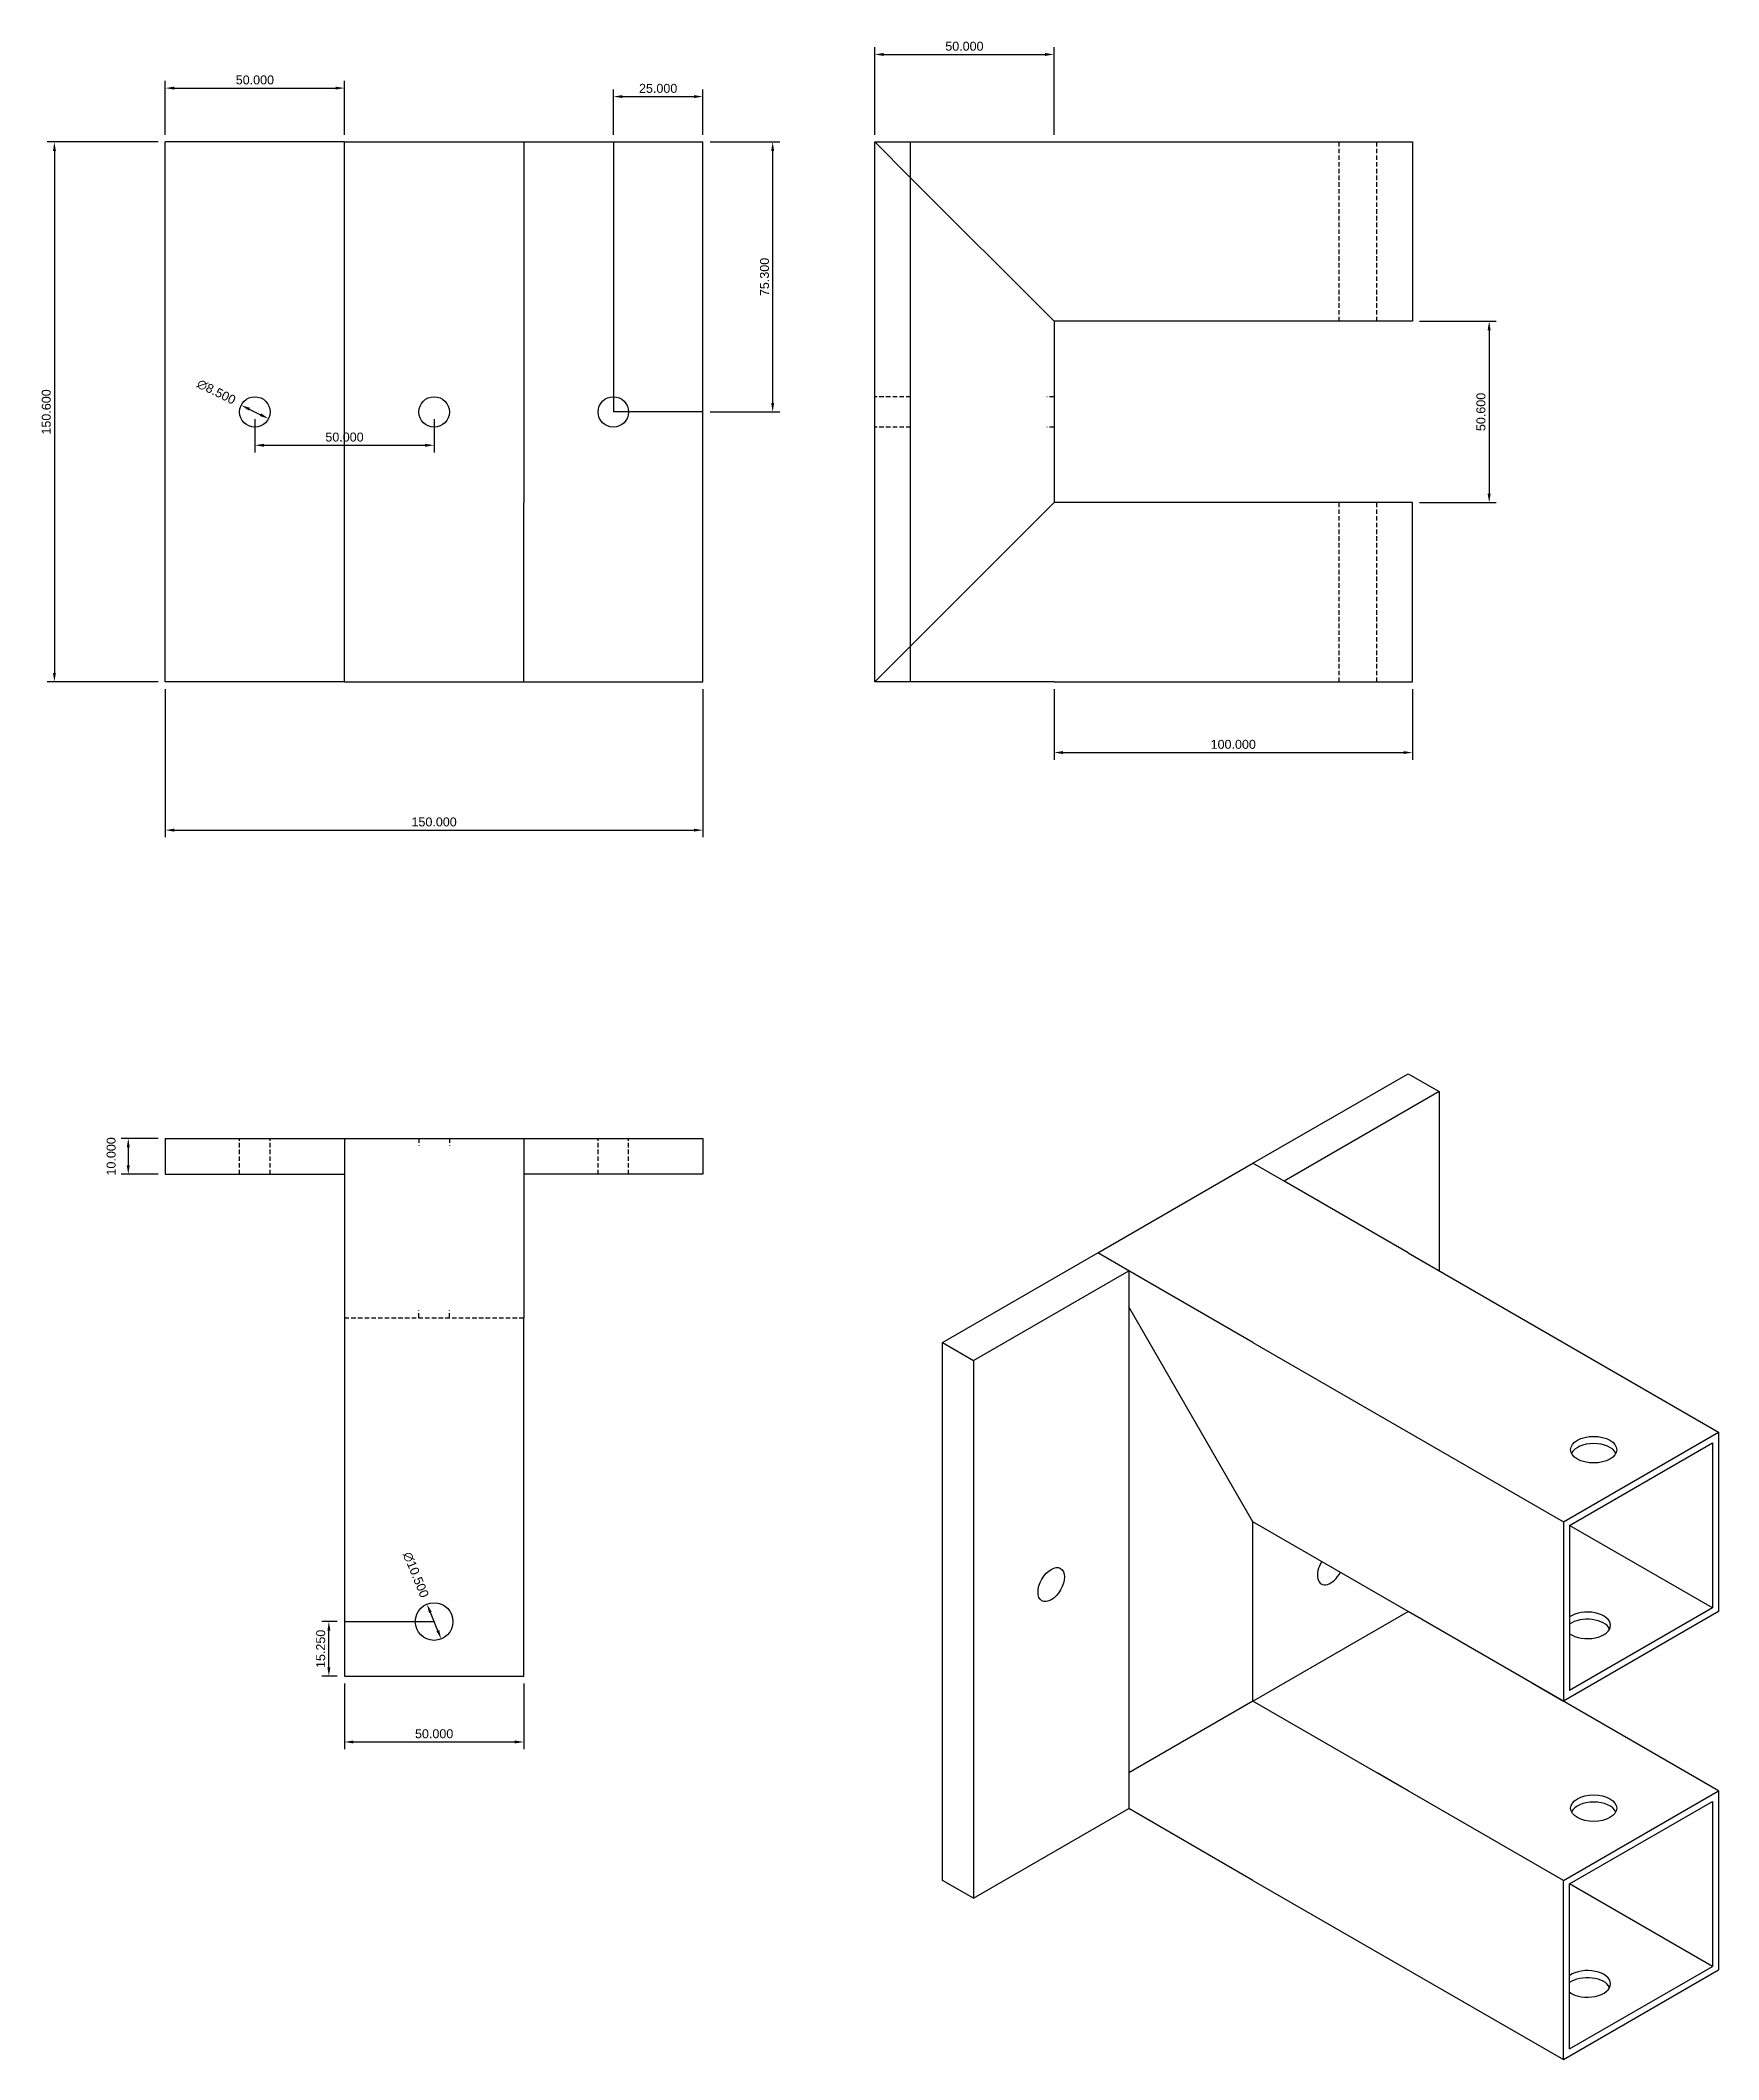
# Model space of a CAD drawing. Extents: x 262 to 730, y 64 to 627.
import ezdxf

# ---------------------------------------------------------------- set-up
doc = ezdxf.new("R2010")
doc.units = 0
doc.header["$LTSCALE"] = 5
doc.header["$PDMODE"] = 35
doc.linetypes.add('HIDDEN', pattern=[0.375, 0.25, -0.125])
doc.layers.get('Defpoints').update_dxf_attribs({"linetype": 'CONTINUOUS'})
for name, color, linetype in [('CONTORNO', 7, 'CONTINUOUS'), ('COTA', 1, 'CONTINUOUS'), ('Dobra', 90, 'CONTINUOUS'), ('TRACEJADO', 6, 'HIDDEN')]:
    doc.layers.add(name, color=color, linetype=linetype)
doc.styles.add('ROMANS', font='arial.ttf', dxfattribs={"height": 2.5})
doc.dimstyles.new('VERT', dxfattribs={"dimtxt": 2.5, "dimasz": 2.5, "dimexe": 2, "dimexo": 2, "dimgap": 1, "dimtad": 1, "dimdec": 3, "dimzin": 0, "dimdsep": 46, "dimtxsty": 'ROMANS', "dimcen": 0, "dimclrd": 256, "dimclre": 256, "dimclrt": 256, "dimadec": 0, "dimazin": 0, "dimtfac": 0.8, "dimtdec": 3, "dimtmove": 2, "dimatfit": 3, "dimfxl": 1, "dimtolj": 1, "dimtzin": 0, "dimarcsym": 0})

# ---------------------------------------------------------------- blocks, each defined once
blk = doc.blocks.new('*D28')
at = {"layer": 'COTA', "lineweight": -2, "transparency": 16777216}
for p, q in [((295.05, 599.08), (264.12, 599.08)), ((266.12, 596.58), (266.12, 450.98)), ((295.05, 448.48), (264.12, 448.48))]:
    blk.add_line(p, q, dxfattribs=at)
at = {"layer": 'COTA', "transparency": 16777216}
for points in [[(265.71, 596.58), (266.54, 596.58), (266.12, 599.08)], [(265.71, 450.98), (266.54, 450.98), (266.12, 448.48)]]:
    blk.add_solid(points, dxfattribs=at)
at = {"layer": 'Defpoints', "color": 0, "transparency": 16777216}
for p in [(297.05, 599.08), (266.12, 448.48), (297.05, 448.48)]:
    blk.add_point(p, dxfattribs=at)
at = {"layer": 'COTA', "transparency": 16777216, "insert": (263.85, 523.78), "char_height": 2.5, "attachment_point": 5, "rotation": 90, "style": 'ROMANS'}
blk.add_mtext('\\A1;150.600', dxfattribs=at)
blk = doc.blocks.new('*D29')
at = {"layer": 'COTA', "lineweight": -2, "transparency": 16777216}
for p, q in [((494.99, 601.08), (494.99, 625.5)), ((544.99, 601.08), (544.99, 625.5)), ((497.49, 623.5), (542.49, 623.5))]:
    blk.add_line(p, q, dxfattribs=at)
at = {"layer": 'COTA', "transparency": 16777216}
for points in [[(497.49, 623.92), (497.49, 623.08), (494.99, 623.5)], [(542.49, 623.92), (542.49, 623.08), (544.99, 623.5)]]:
    blk.add_solid(points, dxfattribs=at)
at = {"layer": 'Defpoints', "color": 0, "transparency": 16777216}
for p in [(544.99, 623.5), (494.99, 599.08), (544.99, 599.08)]:
    blk.add_point(p, dxfattribs=at)
at = {"layer": 'COTA', "transparency": 16777216, "insert": (519.99, 625.78), "char_height": 2.5, "attachment_point": 5, "style": 'ROMANS'}
blk.add_mtext('\\A1;50.000', dxfattribs=at)
blk = doc.blocks.new('*D30')
at = {"layer": 'COTA', "lineweight": -2, "transparency": 16777216}
for p, q in [((422.05, 601.08), (422.05, 613.74)), ((424.55, 611.74), (444.55, 611.74)), ((447.05, 601.08), (447.05, 613.74))]:
    blk.add_line(p, q, dxfattribs=at)
at = {"layer": 'COTA', "transparency": 16777216}
for points in [[(424.55, 612.16), (424.55, 611.33), (422.05, 611.74)], [(444.55, 612.16), (444.55, 611.33), (447.05, 611.74)]]:
    blk.add_solid(points, dxfattribs=at)
at = {"layer": 'Defpoints', "color": 0, "transparency": 16777216}
for p in [(447.05, 611.74), (422.05, 599.08), (447.05, 599.08)]:
    blk.add_point(p, dxfattribs=at)
at = {"layer": 'COTA', "transparency": 16777216, "insert": (434.55, 614.02), "char_height": 2.5, "attachment_point": 5, "style": 'ROMANS'}
blk.add_mtext('\\A1;25.000', dxfattribs=at)
blk = doc.blocks.new('*D31')
at = {"layer": 'COTA', "lineweight": -2, "transparency": 16777216}
for p, q in [((297.05, 446.48), (297.05, 405.14)), ((447.05, 446.48), (447.05, 405.14)), ((299.55, 407.14), (444.55, 407.14))]:
    blk.add_line(p, q, dxfattribs=at)
at = {"layer": 'COTA', "transparency": 16777216}
for points in [[(299.55, 407.55), (299.55, 406.72), (297.05, 407.14)], [(444.55, 407.55), (444.55, 406.72), (447.05, 407.14)]]:
    blk.add_solid(points, dxfattribs=at)
at = {"layer": 'Defpoints', "color": 0, "transparency": 16777216}
for p in [(297.05, 448.48), (447.05, 448.48), (447.05, 407.14)]:
    blk.add_point(p, dxfattribs=at)
at = {"layer": 'COTA', "transparency": 16777216, "insert": (372.05, 409.41), "char_height": 2.5, "attachment_point": 5, "style": 'ROMANS'}
blk.add_mtext('\\A1;150.000', dxfattribs=at)
blk = doc.blocks.new('*D32')
at = {"layer": 'COTA', "lineweight": -2, "transparency": 16777216}
for p, q in [((544.99, 446.48), (544.99, 426.77)), ((644.99, 446.48), (644.99, 426.77)), ((547.49, 428.77), (642.49, 428.77))]:
    blk.add_line(p, q, dxfattribs=at)
at = {"layer": 'COTA', "transparency": 16777216}
for points in [[(547.49, 429.19), (547.49, 428.36), (544.99, 428.77)], [(642.49, 429.19), (642.49, 428.36), (644.99, 428.77)]]:
    blk.add_solid(points, dxfattribs=at)
at = {"layer": 'Defpoints', "color": 0, "transparency": 16777216}
for p in [(544.99, 448.48), (644.99, 448.48), (644.99, 428.77)]:
    blk.add_point(p, dxfattribs=at)
at = {"layer": 'COTA', "transparency": 16777216, "insert": (594.99, 431.05), "char_height": 2.5, "attachment_point": 5, "style": 'ROMANS'}
blk.add_mtext('\\A1;100.000', dxfattribs=at)
blk = doc.blocks.new('*D33')
at = {"layer": 'COTA', "lineweight": -2, "transparency": 16777216}
for p, q in [((345.05, 186.39), (340.69, 186.39)), ((342.69, 173.64), (342.69, 183.89)), ((345.05, 171.14), (340.69, 171.14))]:
    blk.add_line(p, q, dxfattribs=at)
at = {"layer": 'COTA', "transparency": 16777216}
for points in [[(342.28, 183.89), (343.11, 183.89), (342.69, 186.39)], [(342.28, 173.64), (343.11, 173.64), (342.69, 171.14)]]:
    blk.add_solid(points, dxfattribs=at)
at = {"layer": 'Defpoints', "color": 0, "transparency": 16777216}
for p in [(342.69, 186.39), (347.05, 186.39), (347.05, 171.14)]:
    blk.add_point(p, dxfattribs=at)
at = {"layer": 'COTA', "transparency": 16777216, "insert": (340.42, 178.77), "char_height": 2.5, "attachment_point": 5, "rotation": 90, "style": 'ROMANS'}
blk.add_mtext('\\A1;15.250', dxfattribs=at)
blk = doc.blocks.new('*D34')
at = {"layer": 'COTA', "lineweight": -2, "transparency": 16777216}
blk.add_line((320.48, 524.56), (323.62, 523.01), dxfattribs=at)
at = {"layer": 'COTA', "transparency": 16777216}
for points in [[(320.67, 524.93), (320.3, 524.18), (318.24, 525.66)], [(323.81, 523.38), (323.44, 522.63), (325.86, 521.9)]]:
    blk.add_solid(points, dxfattribs=at)
at = {"layer": 'Defpoints', "color": 0, "transparency": 16777216}
for p in [(318.24, 525.66), (325.86, 521.9)]:
    blk.add_point(p, dxfattribs=at)
at = {"layer": 'COTA', "transparency": 16777216, "insert": (311.29, 529.37), "char_height": 2.5, "attachment_point": 5, "rotation": 333.7356, "style": 'ROMANS'}
blk.add_mtext('\\A1;∅8.500', dxfattribs=at)
blk = doc.blocks.new('*D35')
at = {"layer": 'COTA', "lineweight": -2, "transparency": 16777216}
for p, q in [((449.05, 599.08), (468.5, 599.08)), ((466.5, 526.28), (466.5, 596.58)), ((449.05, 523.78), (468.5, 523.78))]:
    blk.add_line(p, q, dxfattribs=at)
at = {"layer": 'COTA', "transparency": 16777216}
for points in [[(466.08, 596.58), (466.92, 596.58), (466.5, 599.08)], [(466.08, 526.28), (466.92, 526.28), (466.5, 523.78)]]:
    blk.add_solid(points, dxfattribs=at)
at = {"layer": 'Defpoints', "color": 0, "transparency": 16777216}
for p in [(447.05, 599.08), (466.5, 599.08), (447.05, 523.78)]:
    blk.add_point(p, dxfattribs=at)
at = {"layer": 'COTA', "transparency": 16777216, "insert": (464.22, 561.43), "char_height": 2.5, "attachment_point": 5, "rotation": 90, "style": 'ROMANS'}
blk.add_mtext('\\A1;75.300', dxfattribs=at)
blk = doc.blocks.new('*D36')
at = {"layer": 'COTA', "lineweight": -2, "transparency": 16777216}
for p, q in [((646.99, 549.08), (668.38, 549.08)), ((666.38, 546.58), (666.38, 500.98)), ((646.99, 498.48), (668.38, 498.48))]:
    blk.add_line(p, q, dxfattribs=at)
at = {"layer": 'COTA', "transparency": 16777216}
for points in [[(665.96, 546.58), (666.8, 546.58), (666.38, 549.08)], [(665.96, 500.98), (666.8, 500.98), (666.38, 498.48)]]:
    blk.add_solid(points, dxfattribs=at)
at = {"layer": 'Defpoints', "color": 0, "transparency": 16777216}
for p in [(644.99, 549.08), (644.99, 498.48), (666.38, 498.48)]:
    blk.add_point(p, dxfattribs=at)
at = {"layer": 'COTA', "transparency": 16777216, "insert": (664.1, 523.78), "char_height": 2.5, "attachment_point": 5, "rotation": 90, "style": 'ROMANS'}
blk.add_mtext('\\A1;50.600', dxfattribs=at)
blk = doc.blocks.new('*D37')
at = {"layer": 'COTA', "lineweight": -2, "transparency": 16777216}
for p, q in [((295.05, 321.14), (284.73, 321.14)), ((286.73, 318.64), (286.73, 313.64)), ((295.05, 311.14), (284.73, 311.14))]:
    blk.add_line(p, q, dxfattribs=at)
at = {"layer": 'COTA', "transparency": 16777216}
for points in [[(286.31, 318.64), (287.14, 318.64), (286.73, 321.14)], [(286.31, 313.64), (287.14, 313.64), (286.73, 311.14)]]:
    blk.add_solid(points, dxfattribs=at)
at = {"layer": 'Defpoints', "color": 0, "transparency": 16777216}
for p in [(297.05, 321.14), (286.73, 311.14), (297.05, 311.14)]:
    blk.add_point(p, dxfattribs=at)
at = {"layer": 'COTA', "transparency": 16777216, "insert": (281.95, 316.14), "char_height": 2.5, "attachment_point": 5, "rotation": 90, "style": 'ROMANS'}
blk.add_mtext('\\A1;10.000', dxfattribs=at)
blk = doc.blocks.new('*D38')
at = {"layer": 'COTA', "lineweight": -2, "transparency": 16777216}
for p, q in [((347.05, 169.14), (347.05, 150.8)), ((397.05, 169.14), (397.05, 150.8)), ((349.55, 152.8), (394.55, 152.8))]:
    blk.add_line(p, q, dxfattribs=at)
at = {"layer": 'COTA', "transparency": 16777216}
for points in [[(349.55, 153.22), (349.55, 152.39), (347.05, 152.8)], [(394.55, 153.22), (394.55, 152.39), (397.05, 152.8)]]:
    blk.add_solid(points, dxfattribs=at)
at = {"layer": 'Defpoints', "color": 0, "transparency": 16777216}
for p in [(347.05, 171.14), (397.05, 171.14), (397.05, 152.8)]:
    blk.add_point(p, dxfattribs=at)
at = {"layer": 'COTA', "transparency": 16777216, "insert": (372.05, 155.08), "char_height": 2.5, "attachment_point": 5, "style": 'ROMANS'}
blk.add_mtext('\\A1;50.000', dxfattribs=at)
blk = doc.blocks.new('*D39')
at = {"layer": 'COTA', "lineweight": -2, "transparency": 16777216}
blk.add_line((373.09, 183.84), (371.02, 188.94), dxfattribs=at)
at = {"layer": 'COTA', "transparency": 16777216}
for points in [[(371.4, 189.09), (370.63, 188.78), (370.07, 191.25)], [(373.47, 184), (372.7, 183.69), (374.03, 181.53)]]:
    blk.add_solid(points, dxfattribs=at)
at = {"layer": 'Defpoints', "color": 0, "transparency": 16777216}
for p in [(370.07, 191.25), (374.03, 181.53)]:
    blk.add_point(p, dxfattribs=at)
at = {"layer": 'COTA', "transparency": 16777216, "insert": (366.94, 199.43), "char_height": 2.5, "attachment_point": 5, "rotation": 292.1445, "style": 'ROMANS'}
blk.add_mtext('\\A1;∅10.500', dxfattribs=at)
blk = doc.blocks.new('*D40')
at = {"layer": 'COTA', "lineweight": -2, "transparency": 16777216}
for p, q in [((297.05, 601.08), (297.05, 616.11)), ((299.55, 614.11), (344.55, 614.11)), ((347.05, 601.08), (347.05, 616.11))]:
    blk.add_line(p, q, dxfattribs=at)
at = {"layer": 'COTA', "transparency": 16777216}
for points in [[(299.55, 614.52), (299.55, 613.69), (297.05, 614.11)], [(344.55, 614.52), (344.55, 613.69), (347.05, 614.11)]]:
    blk.add_solid(points, dxfattribs=at)
at = {"layer": 'Defpoints', "color": 0, "transparency": 16777216}
for p in [(347.05, 614.11), (297.05, 599.08), (347.05, 599.08)]:
    blk.add_point(p, dxfattribs=at)
at = {"layer": 'COTA', "transparency": 16777216, "insert": (322.05, 616.38), "char_height": 2.5, "attachment_point": 5, "style": 'ROMANS'}
blk.add_mtext('\\A1;50.000', dxfattribs=at)
blk = doc.blocks.new('*D41')
at = {"layer": 'COTA', "lineweight": -2, "transparency": 16777216}
for p, q in [((322.05, 521.78), (322.05, 512.49)), ((372.05, 521.78), (372.05, 512.49)), ((324.55, 514.49), (369.55, 514.49))]:
    blk.add_line(p, q, dxfattribs=at)
at = {"layer": 'COTA', "transparency": 16777216}
for points in [[(324.55, 514.9), (324.55, 514.07), (322.05, 514.49)], [(369.55, 514.9), (369.55, 514.07), (372.05, 514.49)]]:
    blk.add_solid(points, dxfattribs=at)
at = {"layer": 'Defpoints', "color": 0, "transparency": 16777216}
for p in [(322.05, 523.78), (372.05, 523.78), (372.05, 514.49)]:
    blk.add_point(p, dxfattribs=at)
at = {"layer": 'COTA', "transparency": 16777216, "insert": (347.05, 516.76), "char_height": 2.5, "attachment_point": 5, "style": 'ROMANS'}
blk.add_mtext('\\A1;50.000', dxfattribs=at)

msp = doc.modelspace()

# ---------------------------------------------------------------- linework, layer by layer
at = {"layer": 'CONTORNO'}
for p, q in [((297.0518, 448.4823), (297.0518, 599.0823)), ((347.0518, 599.0823), (297.0518, 599.0823)), ((347.0518, 448.4823), (347.0518, 599.0823)), ((347.0518, 599.0823), (397.0518, 599.0823)), ((397.0518, 599.0823), (397.0518, 549.0823)), ((397.0518, 599.0823), (447.0518, 599.0823)), ((447.0518, 448.4823), (447.0518, 599.0823)), ((494.9889, 448.4823), (494.9889, 599.0823)), ((494.9889, 599.0823), (544.9889, 599.0823)), ((504.9889, 448.4823), (504.9889, 599.0823)), ((544.9889, 599.0823), (644.9889, 599.0823)), ((644.9889, 599.0823), (644.9889, 549.0823)), ((397.0518, 549.0823), (397.0518, 498.4823)), ((544.9889, 549.0823), (544.9889, 498.4823)), ((644.9889, 549.0823), (544.9889, 549.0823)), ((397.0518, 448.4823), (397.0518, 498.4823)), ((644.9889, 498.4823), (544.9889, 498.4823)), ((644.9889, 448.4823), (644.9889, 498.4823)), ((347.0518, 448.4823), (297.0518, 448.4823)), ((347.0518, 448.4823), (397.0518, 448.4823)), ((397.0518, 448.4823), (447.0518, 448.4823)), ((544.9889, 448.4823), (494.9889, 448.4823)), ((544.9889, 448.4823), (644.9889, 448.4823)), ((600.4953, 314.2024), (643.7966, 339.2024)), ((643.7966, 339.2024), (652.4568, 334.2024)), ((652.4568, 334.2024), (609.1556, 309.2024)), ((652.4568, 334.2024), (652.4568, 284.2024)), ((297.0518, 321.1402), (447.0518, 321.1402)), ((297.0518, 321.1402), (297.0518, 311.1402)), ((347.0518, 321.1402), (347.0518, 271.1402)), ((397.0518, 321.1402), (397.0518, 271.1402)), ((447.0518, 321.1402), (447.0518, 311.1402)), ((297.0518, 311.1402), (347.0518, 311.1402)), ((447.0518, 311.1402), (397.0518, 311.1402)), ((557.194, 289.2024), (600.4953, 314.2024)), ((609.1556, 309.2024), (600.4953, 314.2024)), ((643.7966, 289.2024), (609.1556, 309.2024)), ((513.8928, 264.2024), (557.194, 289.2024)), ((565.8543, 284.2024), (557.194, 289.2024)), ((643.7966, 289.2024), (730.3991, 239.2024)), ((522.553, 259.2024), (565.8543, 284.2024)), ((600.4953, 264.2024), (565.8543, 284.2024)), ((565.8543, 284.2024), (565.8543, 134.2024)), ((347.0518, 271.1402), (347.0518, 171.1402)), ((397.0518, 171.1402), (397.0518, 271.1402)), ((600.4953, 214.2024), (565.8543, 274.2024)), ((513.8928, 114.2024), (513.8928, 264.2024)), ((513.8928, 264.2024), (522.553, 259.2024)), ((522.553, 259.2024), (522.553, 109.2024)), ((600.4953, 264.2024), (687.0978, 214.2024)), ((687.0978, 214.2024), (730.3991, 239.2024)), ((730.3991, 239.2024), (730.3991, 189.2024)), ((688.8299, 213.2024), (728.6671, 236.2024)), ((728.6671, 236.2024), (728.6671, 190.2024)), ((687.0978, 164.2024), (600.4953, 214.2024)), ((600.4953, 164.2024), (600.4953, 214.2024)), ((687.0978, 214.2024), (687.0978, 164.2024)), ((728.6671, 190.2024), (688.8299, 213.2024)), ((688.8299, 213.2024), (688.8299, 167.2024)), ((600.4953, 164.2024), (643.7966, 189.2024)), ((730.3991, 139.2024), (643.7966, 189.2024)), ((730.3991, 189.2024), (687.0978, 164.2024)), ((728.6671, 190.2024), (688.8299, 167.2024)), ((347.0518, 171.1402), (397.0518, 171.1402)), ((678.4376, 169.2024), (687.0978, 164.2024)), ((600.4953, 164.2024), (565.8543, 144.2024)), ((687.0978, 114.2024), (600.4953, 164.2024)), ((643.7966, 139.2024), (635.1363, 144.2024)), ((687.0978, 114.2024), (643.7966, 139.2024)), ((687.0978, 114.2024), (730.3991, 139.2024)), ((688.8299, 113.2024), (728.6671, 136.2024)), ((728.6671, 136.2024), (728.6671, 90.2024)), ((730.3991, 139.2024), (730.3991, 89.2024)), ((522.553, 109.2024), (565.8543, 134.2024)), ((600.4953, 114.2024), (565.8543, 134.2024)), ((522.553, 109.2024), (513.8928, 114.2024)), ((600.4953, 114.2024), (687.0978, 64.2024)), ((687.0978, 64.2024), (687.0978, 114.2024)), ((728.6671, 90.2024), (688.8299, 113.2024)), ((688.8299, 67.2024), (688.8299, 113.2024)), ((688.8299, 67.2024), (728.6671, 90.2024)), ((687.0978, 64.2024), (730.3991, 89.2024))]:
    msp.add_line(p, q, dxfattribs=at)
for centre, radius in [((322.0518, 523.7823), 4.25), ((372.0518, 523.7823), 4.25), ((422.0518, 523.7823), 4.25), ((372.0518, 186.3902), 5.25)]:
    msp.add_circle(centre, radius, dxfattribs=at)
for centre, major_axis in [((695.5416, 234.3274), (-6.4299, 0)), ((544.2037, 196.7024), (-2.6026, -4.5078)), ((695.5416, 134.3274), (-6.4299, 0))]:
    msp.add_ellipse(centre, major_axis=major_axis, ratio=0.57735027, dxfattribs=at)
for centre, major_axis, start_param, end_param in [((695.5416, 232.3274), (-6.4299, 0), 3.41433561, 6.01044235), ((622.1459, 201.4024), (-2.6026, -4.5078), 4.66245481, 7.9039158), ((693.8095, 185.3274), (-6.4299, 0), 0.68495063, 5.59823468), ((693.8095, 183.3274), (-6.4299, 0), 9.69752092, 11.88141999), ((695.5416, 132.3274), (-6.4299, 0), 3.41433561, 6.01044235), ((693.8095, 85.3274), (-6.4299, 0), 0.68495063, 5.59823468), ((693.8095, 83.3274), (-6.4299, 0), 3.41433561, 5.59823468)]:
    msp.add_ellipse(centre, major_axis=major_axis, ratio=0.57735027, start_param=start_param, end_param=end_param, dxfattribs=at)
at = {"layer": 'COTA'}
for p, q in [((422.0518, 599.0823), (422.0518, 523.7823)), ((426.3018, 523.7823), (422.0518, 523.7823)), ((447.0518, 523.7823), (426.3018, 523.7823)), ((347.0518, 186.3902), (372.0518, 186.3902))]:
    msp.add_line(p, q, dxfattribs=at)
at = {"layer": 'Dobra'}
for p, q in [((504.9889, 589.0823), (494.9889, 599.0823)), ((544.9889, 549.0823), (504.9889, 589.0823)), ((544.9889, 498.4823), (504.9889, 458.4823)), ((504.9889, 458.4823), (494.9889, 448.4823))]:
    msp.add_line(p, q, dxfattribs=at)
at = {"layer": 'TRACEJADO'}
for p, q in [((624.4889, 599.0823), (624.4889, 549.0823)), ((634.9889, 599.0823), (634.9889, 549.0823)), ((504.9889, 528.0323), (494.9889, 528.0323)), ((544.9889, 528.0323), (542.9889, 528.0323)), ((504.9889, 519.5323), (494.9889, 519.5323)), ((544.9889, 519.5323), (542.9889, 519.5323)), ((624.4889, 498.4823), (624.4889, 448.4823)), ((634.9889, 498.4823), (634.9889, 448.4823)), ((317.8018, 311.1402), (317.8018, 321.1402)), ((326.3018, 311.1402), (326.3018, 321.1402)), ((367.8018, 321.1402), (367.8018, 319.1402)), ((376.3018, 321.1402), (376.3018, 319.1402)), ((417.8018, 311.1402), (417.8018, 321.1402)), ((426.3018, 311.1402), (426.3018, 321.1402)), ((347.0518, 271.1402), (397.0518, 271.1402)), ((367.8018, 271.1402), (367.8018, 273.1402)), ((376.3018, 271.1402), (376.3018, 273.1402)), ((376.3018, 271.1402), (376.3018, 271.1402))]:
    msp.add_line(p, q, dxfattribs=at)

# ---------------------------------------------------------------- dimensions: what is measured, and where the dimension line sits
at = {"layer": 'COTA'}
for base, p1, p2, picture, middle in [((544.9889, 623.5014), (494.9889, 599.0823), (544.9889, 599.0823), '*D29', (519.9889, 625.7778)), ((347.0518, 614.1053), (297.0518, 599.0823), (347.0518, 599.0823), '*D40', (322.0518, 616.3817)), ((447.0518, 611.7424), (422.0518, 599.0823), (447.0518, 599.0823), '*D30', (434.5518, 614.0189)), ((372.0518, 514.4858), (322.0518, 523.7823), (372.0518, 523.7823), '*D41', (347.0518, 516.7623)), ((447.0518, 407.1369), (297.0518, 448.4823), (447.0518, 448.4823), '*D31', (372.0518, 409.4133)), ((644.9889, 428.7733), (544.9889, 448.4823), (644.9889, 448.4823), '*D32', (594.9889, 431.0497)), ((397.0518, 152.8026), (347.0518, 171.1402), (397.0518, 171.1402), '*D38', (372.0518, 155.079))]:
    dim = msp.add_linear_dim(base=base, p1=p1, p2=p2, dimstyle='VERT', dxfattribs=at)
    dim.commit()
    dim.dimension.update_dxf_attribs({"geometry": picture, "text_midpoint": middle})
for base, p1, p2, picture, middle in [((266.1235, 448.4823), (297.0518, 599.0823), (297.0518, 448.4823), '*D28', (263.8471, 523.7823)), ((466.4996, 599.0823), (447.0518, 523.7823), (447.0518, 599.0823), '*D35', (464.2223, 561.4323)), ((666.3784, 498.4823), (644.9889, 549.0823), (644.9889, 498.4823), '*D36', (664.102, 523.7823)), ((286.7258, 311.1402), (297.0518, 321.1402), (297.0518, 311.1402), '*D37', (281.9493, 316.1402)), ((342.6929, 186.3902), (347.0518, 171.1402), (347.0518, 186.3902), '*D33', (340.4165, 178.7652))]:
    dim = msp.add_linear_dim(base=base, p1=p1, p2=p2, angle=90, dimstyle='VERT', dxfattribs=at)
    dim.commit()
    dim.dimension.update_dxf_attribs({"geometry": picture, "text_midpoint": middle})
for p1, p2, picture, middle in [((318.2405, 525.663), (325.863, 521.9016), '*D34', (311.2912, 529.366)), ((374.0307, 181.5274), (370.0728, 191.2529), '*D39', (366.939, 199.4338))]:
    dim = msp.add_diameter_dim_2p(p1=p1, p2=p2, dimstyle='VERT', dxfattribs=at)
    dim.commit()
    dim.dimension.update_dxf_attribs({"geometry": picture, "text_midpoint": middle, "dimtype": 163})

doc.saveas('drawing.dxf')
